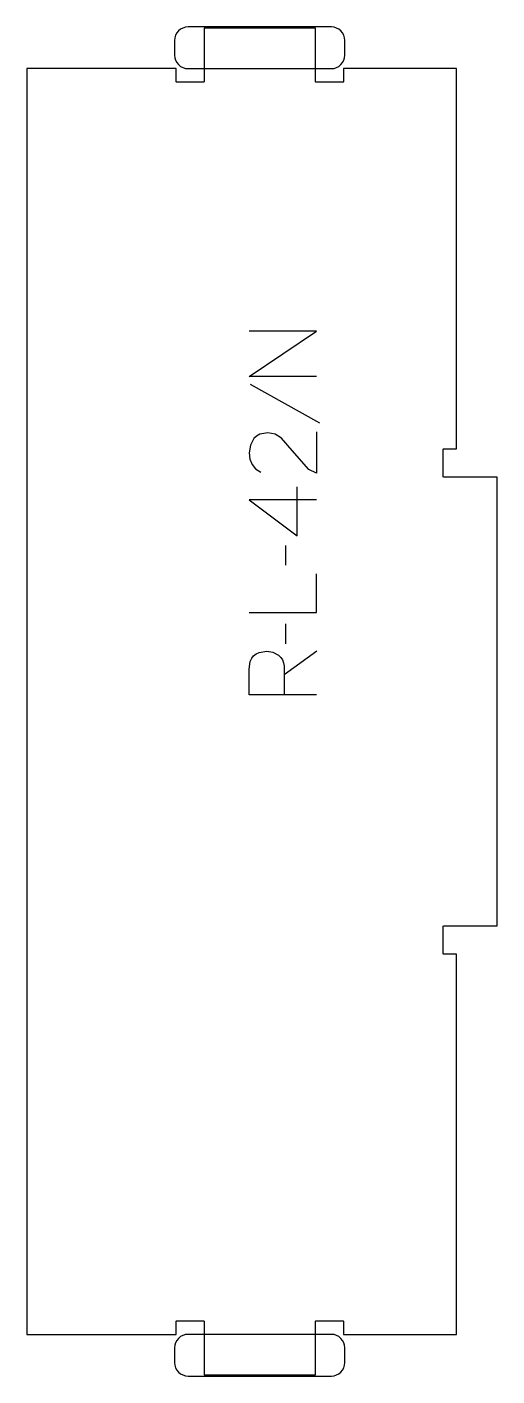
# Model space of a CAD drawing. Header units: millimetres. Extents: x -99 to 110, y -300 to 300.
import ezdxf

# ---------------------------------------------------------------- set-up
doc = ezdxf.new("R2010")
doc.units = ezdxf.units.MM
for name, color, linetype, true_color in [('1_ANYTOOL_1MMDEEP_LABELS_S', 2, 'Continuous', 0xffff00), ('4_ANYTOOL_CUTTHROUGH_OUTSI', 5, 'Continuous', 0x0000ff), ('5_ANYTOOL_HALF_MILL_9MM_IN', 3, 'Continuous', 0x00ff00)]:
    doc.layers.add(name, color=color, linetype=linetype, true_color=true_color)

msp = doc.modelspace()

# ---------------------------------------------------------------- linework, layer by layer
at = {"layer": '1_ANYTOOL_1MMDEEP_LABELS_S'}
for p, q in [((0.47, 141.04), (31.24, 123.86)), ((21.34, 73.63), (21.34, 95.4)), ((16.11, 69.34), (16.19, 60.56)), ((16.11, 34.46), (16.19, 25.67)), ((15.55, 12), (30.04, 22.46))]:
    msp.add_line(p, q, dxfattribs=at)
for points in [[(29.99, 144.47), (-0.01, 144.47), (29.99, 164.53), (-0.01, 164.53)], [(29.95, 119.83), (29.91, 101.53), (26.53, 103.09), (19.07, 111.56), (14.35, 117), (11.58, 118.77), (8.22, 119.36), (4.68, 118.73), (3.26, 117.93), (2.09, 116.83), (0.52, 113.97), (-0.01, 110.44), (0.31, 107.69), (1.27, 105.36), (2.86, 103.45), (5.09, 101.96)], [(29.99, 89.61), (-0.05, 89.66), (21.34, 73.63)], [(-0.01, 39.6), (29.99, 39.6), (29.99, 56.7)], [(29.99, 3), (-0.01, 3), (-0.01, 14.36), (0.48, 17.84), (1.1, 19.21), (1.96, 20.34), (3.06, 21.21), (4.41, 21.83), (7.84, 22.33), (10.55, 21.88), (13.02, 20.53), (14.06, 19.57), (14.81, 18.46), (15.28, 17.19), (15.47, 15.77), (15.55, 14.01), (15.55, 12), (15.55, 3.04)]]:
    msp.add_lwpolyline(points, dxfattribs=at)
at = {"layer": '4_ANYTOOL_CUTTHROUGH_OUTSI'}
msp.add_lwpolyline([(86.47, 112.25), (92.22, 112.25), (92.22, 281.25), (41.93, 281.25), (41.93, 275.5, -0.414214), (41.68, 275.25), (29.68, 275.25, -0.414214), (29.43, 275.5), (29.43, 299.25), (-20.07, 299.25), (-20.07, 275.5, -0.414214), (-20.32, 275.25), (-32.32, 275.25, -0.414214), (-32.57, 275.5), (-32.57, 281.25), (-98.86, 281.25), (-98.86, -281.25), (-32.57, -281.25), (-32.57, -275.5, -0.414214), (-32.32, -275.25), (-20.32, -275.25, -0.414214), (-20.07, -275.5), (-20.07, -299.25), (29.43, -299.25), (29.43, -275.5, -0.414214), (29.68, -275.25), (41.68, -275.25, -0.414214), (41.93, -275.5), (41.93, -281.25), (92.22, -281.25), (92.22, -112.25), (86.47, -112.25, -0.414213), (86.22, -112), (86.22, -100, -0.414214), (86.47, -99.75), (110.22, -99.75), (110.22, 99.75), (86.47, 99.75, -0.414214), (86.22, 100), (86.22, 112, -0.414213)], format="xyb", close=True, dxfattribs=at)
at = {"layer": '5_ANYTOOL_HALF_MILL_9MM_IN'}
for points in [[(-27.2, 299.75, 0.414214), (-33.2, 293.75), (-33.2, 287.25, 0.414214), (-27.2, 281.25), (36.55, 281.25, 0.414214), (42.55, 287.25), (42.55, 293.75, 0.414214), (36.55, 299.75)], [(-27.2, -281.25, 0.414214), (-33.2, -287.25), (-33.2, -293.75, 0.414214), (-27.2, -299.75), (36.55, -299.75, 0.414214), (42.55, -293.75), (42.55, -287.25, 0.414214), (36.55, -281.25)]]:
    msp.add_lwpolyline(points, format="xyb", close=True, dxfattribs=at)

doc.saveas('drawing.dxf')
